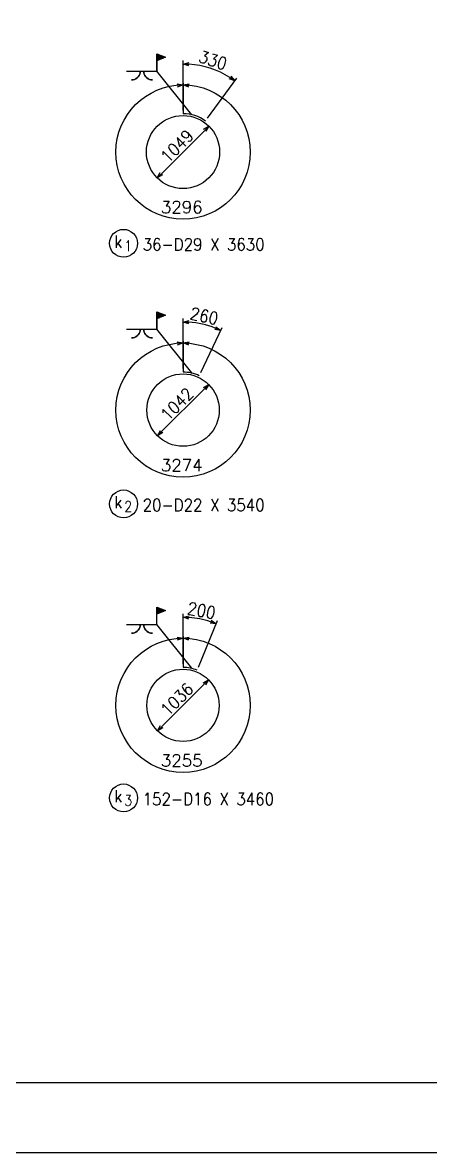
# Model space of a CAD drawing. Extents: x 92661 to 134711, y 44762 to 74462.
# Drawn here: x 109607 to 115456, y 44762 to 60966 of the extents above; entities that cross this region are included whole.
import ezdxf

# ---------------------------------------------------------------- set-up
doc = ezdxf.new("R2010")
doc.units = 0
doc.header["$LTSCALE"] = 300
doc.header["$MEASUREMENT"] = 0
doc.layers.get('0').update_dxf_attribs({"linetype": 'CONTINUOUS'})
doc.layers.get('DEFPOINTS').update_dxf_attribs({"linetype": 'CONTINUOUS'})
for name, color, linetype in [('寸法', 1, 'CONTINUOUS'), ('引き出し横', 1, 'CONTINUOUS'), ('杭主筋', 2, 'CONTINUOUS'), ('枠', 7, 'CONTINUOUS'), ('鉄筋材料', 3, 'CONTINUOUS')]:
    doc.layers.add(name, color=color, linetype=linetype)
doc.styles.add('romans', font='ROMANS.shx', dxfattribs={"width": 0.9, "bigfont": 'EXTFONT.shx'})
doc.styles.add('ｽﾀｲﾙ1', font='ROMANS.shx', dxfattribs={"bigfont": 'EXTFONT.shx'})
doc.dimstyles.new('ST-50', dxfattribs={"dimscale": 50, "dimtxt": 3.5, "dimasz": 1.7, "dimexe": 1, "dimexo": 1, "dimgap": 1, "dimtad": 0, "dimdec": 0, "dimzin": 0, "dimdsep": 46, "dimtxsty": 'romans', "dimblk": 'OPEN30', "dimcen": 1, "dimdle": 3, "dimclrd": 1, "dimclre": 1, "dimclrt": 3, "dimaunit": 1, "dimadec": 0, "dimazin": 0, "dimtfac": 1, "dimtdec": 0, "dimtix": 1, "dimtmove": 2, "dimatfit": 3, "dimldrblk": 'NONE', "dimfxl": 0, "dimtvp": 0.7, "dimtolj": 1, "dimtzin": 0, "dimarcsym": 0})
doc.dimstyles.new('ST-50-30', dxfattribs={"dimscale": 50, "dimtxt": 3.5, "dimasz": 1.7, "dimexe": 1, "dimexo": 1, "dimgap": 1, "dimtad": 0, "dimdec": 0, "dimlfac": 0.6, "dimzin": 0, "dimdsep": 46, "dimtxsty": 'romans', "dimblk": 'OPEN30', "dimcen": 1, "dimdle": 3, "dimclrd": 1, "dimclre": 1, "dimclrt": 3, "dimaunit": 1, "dimadec": 0, "dimazin": 0, "dimtfac": 1, "dimtdec": 0, "dimtix": 1, "dimtmove": 2, "dimatfit": 3, "dimldrblk": 'OPEN30', "dimfxl": 0, "dimtvp": 0.7, "dimtolj": 1, "dimtzin": 0, "dimarcsym": 0})

# ---------------------------------------------------------------- blocks, each defined once
blk = doc.blocks.new('_Open30')
at = {"color": 0, "lineweight": -2}
for p, q in [((-1, 0.27), (0, 0)), ((0, 0), (-1, -0.27)), ((0, 0), (-1, 0))]:
    blk.add_line(p, q, dxfattribs=at)
blk = doc.blocks.new('*D74')
at = {"layer": 'DEFPOINTS', "color": 0, "linetype": 'Continuous'}
for p in [(112423, 60262), (111908, 59656), (112232, 59553), (111908, 59109)]:
    blk.add_point(p, dxfattribs=at)
at = {"layer": '寸法', "color": 1, "linetype": 'Continuous', "lineweight": -2}
for p, q in [((111908, 59706), (111908, 60421)), ((112261, 59594), (112681, 60170))]:
    blk.add_line(p, q, dxfattribs=at)
blk.add_arc((111908, 59109), 1263, 57.8092, 86.142, dxfattribs=at)
at = {"layer": '寸法', "color": 1, "linetype": 'Continuous', "lineweight": -2, "xscale": 85, "yscale": 85, "zscale": 85}
for p, rotation in [((111908, 60371), 178.0709982226161), ((112651, 60130), 325.8801795873796)]:
    blk.add_blockref('_Open30', p, dxfattribs=dict(at, rotation=rotation))
at = {"layer": '寸法', "color": 3, "linetype": 'Continuous', "insert": (112337, 60426), "char_height": 175, "attachment_point": 5, "rotation": 341.9756, "style": 'romans'}
blk.add_mtext('\\A1;330', dxfattribs=at)
blk = doc.blocks.new('*D75')
at = {"layer": 'DEFPOINTS', "color": 0, "linetype": 'Continuous'}
for p in [(112230, 52395), (111908, 51717), (112113, 51677), (111908, 51174)]:
    blk.add_point(p, dxfattribs=at)
at = {"layer": '寸法', "color": 1, "linetype": 'Continuous', "lineweight": -2}
for p, q in [((111908, 51767), (111908, 52486)), ((112132, 51723), (112403, 52390))]:
    blk.add_line(p, q, dxfattribs=at)
blk.add_arc((111908, 51174), 1263, 71.7363, 86.1417, dxfattribs=at)
at = {"layer": '寸法', "color": 1, "linetype": 'Continuous', "lineweight": -2, "xscale": 85, "yscale": 85, "zscale": 85}
for p, rotation in [((111908, 52436), 178.0708667115248), ((112384, 52343), 339.8071332885498)]:
    blk.add_blockref('_Open30', p, dxfattribs=dict(at, rotation=rotation))
at = {"layer": '寸法', "color": 3, "linetype": 'Continuous', "insert": (112174, 52533), "char_height": 175, "attachment_point": 5, "rotation": 348.939, "style": 'romans'}
blk.add_mtext('\\A1;200', dxfattribs=at)
blk = doc.blocks.new('_None')
blk = doc.blocks.new('*D76')
at = {"layer": 'DEFPOINTS', "color": 0, "linetype": 'Continuous'}
for p in [(112275, 51540), (112275, 51540), (111542, 50807)]:
    blk.add_point(p, dxfattribs=at)
at = {"layer": '寸法', "color": 1, "linetype": 'Continuous', "lineweight": -2}
for p, q in [((112239, 51575), (112239, 51575)), ((111602, 50868), (112214, 51480)), ((111507, 50843), (111507, 50843))]:
    blk.add_line(p, q, dxfattribs=at)
at = {"layer": '寸法', "color": 1, "linetype": 'Continuous', "lineweight": -2, "xscale": 85, "yscale": 85, "zscale": 85}
for p, rotation in [((112275, 51540), 44.99999999999943), ((111542, 50807), 224.9999999999995)]:
    blk.add_blockref('_Open30', p, dxfattribs=dict(at, rotation=rotation))
at = {"layer": '寸法', "color": 3, "linetype": 'Continuous', "insert": (111822, 51260), "char_height": 175, "attachment_point": 5, "rotation": 45, "style": 'romans'}
blk.add_mtext('\\A1;1036', dxfattribs=at)
blk = doc.blocks.new('*D79')
at = {"layer": 'DEFPOINTS', "color": 0, "linetype": 'Continuous'}
for p in [(112279, 59480), (112279, 59480), (111537, 58738)]:
    blk.add_point(p, dxfattribs=at)
at = {"layer": '杭主筋', "color": 1, "linetype": 'Continuous', "lineweight": -2}
blk.add_line((111598, 58798), (112219, 59420), dxfattribs=at)
at = {"layer": '杭主筋', "color": 1, "linetype": 'Continuous', "lineweight": -2, "xscale": 85, "yscale": 85, "zscale": 85}
for p, rotation in [((112279, 59480), 45.00000000000112), ((111537, 58738), 225.0000000000011)]:
    blk.add_blockref('_Open30', p, dxfattribs=dict(at, rotation=rotation))
at = {"layer": '杭主筋', "color": 3, "linetype": 'Continuous', "insert": (111822, 59195), "char_height": 175, "attachment_point": 5, "rotation": 45, "style": 'romans'}
blk.add_mtext('\\A1;1049', dxfattribs=at)
blk = doc.blocks.new('*D77')
at = {"layer": 'DEFPOINTS', "color": 0, "linetype": 'Continuous'}
for p in [(112276, 55775), (112276, 55775), (111541, 55041)]:
    blk.add_point(p, dxfattribs=at)
at = {"layer": '寸法', "color": 1, "linetype": 'Continuous', "lineweight": -2}
blk.add_line((111601, 55101), (112216, 55715), dxfattribs=at)
at = {"layer": '寸法', "color": 1, "linetype": 'Continuous', "lineweight": -2, "xscale": 85, "yscale": 85, "zscale": 85}
for p, rotation in [((112276, 55775), 45.00000000029392), ((111541, 55041), 225.0000000002939)]:
    blk.add_blockref('_Open30', p, dxfattribs=dict(at, rotation=rotation))
at = {"layer": '寸法', "color": 3, "linetype": 'Continuous', "insert": (111822, 55495), "char_height": 175, "attachment_point": 5, "rotation": 45, "style": 'romans'}
blk.add_mtext('\\A1;1042', dxfattribs=at)
blk = doc.blocks.new('*D78')
at = {"layer": 'DEFPOINTS', "color": 0, "linetype": 'Continuous'}
for p in [(112276, 56616), (111908, 55953), (112142, 55900), (111908, 55408)]:
    blk.add_point(p, dxfattribs=at)
at = {"layer": '寸法', "color": 1, "linetype": 'Continuous', "lineweight": -2}
for p, q in [((111908, 56003), (111908, 56721)), ((112163, 55945), (112471, 56594))]:
    blk.add_line(p, q, dxfattribs=at)
blk.add_arc((111908, 55408), 1263, 68.4913, 86.1417, dxfattribs=at)
at = {"layer": '寸法', "color": 1, "linetype": 'Continuous', "lineweight": -2, "xscale": 85, "yscale": 85, "zscale": 85}
for p, rotation in [((111908, 56671), 178.0708667115297), ((112449, 56549), 336.5621332886047)]:
    blk.add_blockref('_Open30', p, dxfattribs=dict(at, rotation=rotation))
at = {"layer": '寸法', "color": 3, "linetype": 'Continuous', "insert": (112212, 56759), "char_height": 175, "attachment_point": 5, "rotation": 347.3165, "style": 'romans'}
blk.add_mtext('\\A1;260', dxfattribs=at)

msp = doc.modelspace()

# ---------------------------------------------------------------- linework, layer by layer
at = {"layer": '寸法', "linetype": 'Continuous'}
for p, q in [((111908.317, 60096.33633), (111908.317, 59656.33633)), ((111908.317, 56395.63469), (111908.317, 55955.63469)), ((111908.317, 52161.25459), (111908.317, 51721.25459))]:
    msp.add_line(p, q, dxfattribs=at)
for centre in [(111908.317, 59108.83633), (111908.317, 55408.13469), (111908.317, 51173.75459)]:
    msp.add_circle(centre, 962.5, dxfattribs=at)
at = {"layer": '引き出し横', "color": 1, "linetype": 'Continuous'}
for p, q in [((111531.36901, 60518.14018), (111656.36901, 60468.14018)), ((111531.36901, 60418.14018), (111531.36901, 60518.14018)), ((111531.36901, 60500.46518), (111543.99401, 60513.09018)), ((111531.36901, 60482.78393), (111556.62526, 60508.04018)), ((111531.36901, 60465.10893), (111569.25026, 60502.99018)), ((111531.36901, 60447.42768), (111581.87526, 60497.94018)), ((111531.36901, 60429.75268), (111594.50026, 60492.88393)), ((111656.36901, 60468.14018), (111531.36901, 60418.14018)), ((111541.48151, 60422.18393), (111607.13151, 60487.83393)), ((111570.94401, 60433.97143), (111619.75651, 60482.78393)), ((111600.40651, 60445.75268), (111632.38151, 60477.73393)), ((111629.86901, 60457.54018), (111645.01276, 60472.68393)), ((112035.96401, 59641.21018), (111531.36901, 60268.14018)), ((111531.36901, 56817.43855), (111656.36901, 56767.43855)), ((111531.36901, 56717.43855), (111531.36901, 56817.43855)), ((111531.36901, 56799.76355), (111543.99401, 56812.38855)), ((111531.36901, 56782.0823), (111556.62526, 56807.33855)), ((111531.36901, 56764.4073), (111569.25026, 56802.28855)), ((111531.36901, 56746.72605), (111581.87526, 56797.23855)), ((111531.36901, 56729.05105), (111594.50026, 56792.1823)), ((111656.36901, 56767.43855), (111531.36901, 56717.43855)), ((111541.48151, 56721.4823), (111607.13151, 56787.1323)), ((111570.94401, 56733.2698), (111619.75651, 56782.0823)), ((111600.40651, 56745.05105), (111632.38151, 56777.0323)), ((111629.86901, 56756.83855), (111645.01276, 56771.9823)), ((112035.96401, 55940.50855), (111531.36901, 56567.43855)), ((111531.36901, 52583.05845), (111656.36901, 52533.05845)), ((111531.36901, 52483.05845), (111531.36901, 52583.05845)), ((111531.36901, 52565.38345), (111543.99401, 52578.00845)), ((111531.36901, 52547.7022), (111556.62526, 52572.95845)), ((111531.36901, 52530.0272), (111569.25026, 52567.90845)), ((111531.36901, 52512.34595), (111581.87526, 52562.85845)), ((111531.36901, 52494.67095), (111594.50026, 52557.8022)), ((111656.36901, 52533.05845), (111531.36901, 52483.05845)), ((111541.48151, 52487.1022), (111607.13151, 52552.7522)), ((111570.94401, 52498.8897), (111619.75651, 52547.7022)), ((111600.40651, 52510.67095), (111632.38151, 52542.6522)), ((111629.86901, 52522.45845), (111645.01276, 52537.6022)), ((112035.96401, 51706.12845), (111531.36901, 52333.05845))]:
    msp.add_line(p, q, dxfattribs=at)
at = {"layer": '引き出し横', "color": 1, "linetype": 'Continuous', "flags": 128}
for points in [[(111098.63901, 60268.14018), (111294.75901, 60268.14018), (111292.85901, 60246.43518), (111287.21901, 60225.38518), (111278.00901, 60205.64018), (111265.51401, 60187.79018), (111250.10401, 60172.38518), (111232.25901, 60159.88518), (111212.50901, 60150.67518), (111191.46401, 60145.04018), (111169.75901, 60143.14018), (111191.46401, 60145.04018), (111212.50901, 60150.67518), (111232.25901, 60159.88518), (111250.10401, 60172.38518), (111265.51401, 60187.79018), (111278.00901, 60205.64018), (111287.21901, 60225.38518), (111292.85901, 60246.43518), (111294.75901, 60268.14018), (111344.75901, 60268.14018), (111346.65901, 60246.43518), (111352.29401, 60225.38518), (111361.50401, 60205.64018), (111374.00401, 60187.79018), (111389.40901, 60172.38518), (111407.25901, 60159.88518), (111427.00401, 60150.67518), (111448.05401, 60145.04018), (111469.75901, 60143.14018), (111448.05401, 60145.04018), (111427.00401, 60150.67518), (111407.25901, 60159.88518), (111389.40901, 60172.38518), (111374.00401, 60187.79018), (111361.50401, 60205.64018), (111352.29401, 60225.38518), (111346.65901, 60246.43518), (111344.75901, 60268.14018), (111531.36901, 60268.14018), (111531.36901, 60418.14018)], [(111531.36901, 60418.14018), (111531.36901, 60418.14018), (111531.36901, 60268.14018)], [(111098.63901, 56567.43855), (111294.75901, 56567.43855), (111292.85901, 56545.73355), (111287.21901, 56524.68355), (111278.00901, 56504.93855), (111265.51401, 56487.08855), (111250.10401, 56471.68355), (111232.25901, 56459.18355), (111212.50901, 56449.97355), (111191.46401, 56444.33855), (111169.75901, 56442.43855), (111191.46401, 56444.33855), (111212.50901, 56449.97355), (111232.25901, 56459.18355), (111250.10401, 56471.68355), (111265.51401, 56487.08855), (111278.00901, 56504.93855), (111287.21901, 56524.68355), (111292.85901, 56545.73355), (111294.75901, 56567.43855), (111344.75901, 56567.43855), (111346.65901, 56545.73355), (111352.29401, 56524.68355), (111361.50401, 56504.93855), (111374.00401, 56487.08855), (111389.40901, 56471.68355), (111407.25901, 56459.18355), (111427.00401, 56449.97355), (111448.05401, 56444.33855), (111469.75901, 56442.43855), (111448.05401, 56444.33855), (111427.00401, 56449.97355), (111407.25901, 56459.18355), (111389.40901, 56471.68355), (111374.00401, 56487.08855), (111361.50401, 56504.93855), (111352.29401, 56524.68355), (111346.65901, 56545.73355), (111344.75901, 56567.43855), (111531.36901, 56567.43855), (111531.36901, 56717.43855)], [(111531.36901, 56717.43855), (111531.36901, 56717.43855), (111531.36901, 56567.43855)], [(111098.63901, 52333.05845), (111294.75901, 52333.05845), (111292.85901, 52311.35345), (111287.21901, 52290.30345), (111278.00901, 52270.55845), (111265.51401, 52252.70845), (111250.10401, 52237.30345), (111232.25901, 52224.80345), (111212.50901, 52215.59345), (111191.46401, 52209.95845), (111169.75901, 52208.05845), (111191.46401, 52209.95845), (111212.50901, 52215.59345), (111232.25901, 52224.80345), (111250.10401, 52237.30345), (111265.51401, 52252.70845), (111278.00901, 52270.55845), (111287.21901, 52290.30345), (111292.85901, 52311.35345), (111294.75901, 52333.05845), (111344.75901, 52333.05845), (111346.65901, 52311.35345), (111352.29401, 52290.30345), (111361.50401, 52270.55845), (111374.00401, 52252.70845), (111389.40901, 52237.30345), (111407.25901, 52224.80345), (111427.00401, 52215.59345), (111448.05401, 52209.95845), (111469.75901, 52208.05845), (111448.05401, 52209.95845), (111427.00401, 52215.59345), (111407.25901, 52224.80345), (111389.40901, 52237.30345), (111374.00401, 52252.70845), (111361.50401, 52270.55845), (111352.29401, 52290.30345), (111346.65901, 52311.35345), (111344.75901, 52333.05845), (111531.36901, 52333.05845), (111531.36901, 52483.05845)]]:
    msp.add_lwpolyline(points, dxfattribs=at)
at = {"layer": '杭主筋', "linetype": 'Continuous'}
for centre, radius in [((111908.317, 59108.83633), 524.5), ((111908.317, 55408.13469), 519.5), ((111908.317, 51173.75459), 518)]:
    msp.add_circle(centre, radius, dxfattribs=at)
for centre, radius, start in [((111908.317, 59108.83633), 549.5, 53.95117781), ((111908.317, 55408.13469), 544.5, 64.633000001), ((111908.317, 51173.75459), 543, 67.878000001)]:
    msp.add_arc(centre, radius, start, 90, dxfattribs=at)
at = {"layer": '枠', "color": 1, "linetype": 'Continuous', "flags": 128}
msp.add_lwpolyline([(92660.61285, 74461.94194), (92660.61285, 44761.94194), (134710.61285, 44761.94194), (134710.61285, 74461.94194), (92660.61285, 74461.94194)], dxfattribs=at)
at = {"layer": '枠', "color": 2, "linetype": 'Continuous', "flags": 128}
msp.add_lwpolyline([(94160.61285, 45761.94194), (94160.61285, 73461.94194), (133710.61285, 73461.94194), (133710.61285, 45761.94194), (94160.61285, 45761.94194)], dxfattribs=at)
at = {"layer": '鉄筋材料', "color": 1, "linetype": 'Continuous'}
for centre in [(111054.73932, 57799.9722), (111054.73932, 54062.2398), (111054.73932, 49845.83713)]:
    msp.add_circle(centre, 200, dxfattribs=at)

# ---------------------------------------------------------------- block references
at = {"layer": '寸法', "color": 1, "linetype": 'Continuous', "xscale": 85.00000000001238, "yscale": 85, "zscale": 85}
for p, rotation in [((111908.317, 60071.33633), 4.598327945816746), ((111908.317, 60071.33633), 175.4016720541833), ((111908.317, 56370.63469), 4.598327945816746), ((111908.317, 56370.63469), 175.4016720541833), ((111908.317, 52136.25459), 4.598327945816746), ((111908.317, 52136.25459), 175.4016720541833)]:
    msp.add_blockref('_Open30', p, dxfattribs=dict(at, rotation=rotation))

# ---------------------------------------------------------------- texts
at = {"layer": '寸法', "color": 3, "style": 'ｽﾀｲﾙ1'}
for s, p in [('3296', (111589.61459, 58230.83149)), ('3274', (111589.61459, 54530.12986)), ('3255', (111589.61459, 50295.74976))]:
    msp.add_text(s, height=175, dxfattribs=at).set_placement(p)
at = {"layer": '鉄筋材料', "color": 3, "style": 'ｽﾀｲﾙ1', "width": 0.9}
for s, height, p in [('k', 175, (110920.26174, 57737.4722)), ('1', 150, (111063.63441, 57688.84618)), ('k', 175, (110920.26174, 53999.7398)), ('2', 150, (111063.63441, 53951.11378)), ('k', 175, (110920.26174, 49783.33713)), ('3', 150, (111063.63441, 49734.7111))]:
    msp.add_text(s, height=height, dxfattribs=at).set_placement(p)
at = {"layer": '鉄筋材料', "style": 'romans', "width": 0.9}
for s, p in [('36-D29 X 3630', (111329.73932, 57696.11911)), ('20-D22 X 3540', (111329.73932, 53958.38671)), ('152-D16 X 3460', (111329.73932, 49741.98403))]:
    msp.add_text(s, height=175, dxfattribs=at).set_placement(p)

# ---------------------------------------------------------------- dimensions: what is measured, and where the dimension line sits
at = {"layer": '寸法', "linetype": 'Continuous'}
for base, center, p1, p2, text, dimstyle, picture, middle in [((112422.51215, 60261.97415), (111908.317, 59108.83633), (112231.68369, 59553.11578), (111908.317, 59656.33633), '330', 'ST-50-30', '*D74', (112336.89332, 60425.94895)), ((112275.56745, 56616.03922), (111908.317, 55408.13469), (112141.58885, 55900.1352), (111908.317, 55952.63469), '260', 'ST-50', '*D78', (112212.41489, 56759.33767)), ((112229.70934, 52394.66131), (111908.317, 51173.75459), (112112.79994, 51676.78116), (111908.317, 51716.75459), '200', 'ST-50', '*D75', (112174.03476, 52533.02612))]:
    dim = msp.add_angular_dim_3p(base=base, center=center, p1=p1, p2=p2, text=text, dimstyle=dimstyle, dxfattribs=at)
    dim.commit()
    dim.dimension.update_dxf_attribs({"geometry": picture, "text_midpoint": middle})
for p1, p2, text, picture, middle in [((111540.97503, 55040.79272), (112275.65897, 55775.47667), '1042', '*D77', (111821.69642, 55494.75527)), ((111542.03569, 50807.47328), (112274.59831, 51540.03591), '1036', '*D76', (111821.69642, 51260.37517))]:
    dim = msp.add_aligned_dim(p1=p1, p2=p2, distance=0, text=text, dimstyle='ST-50', dxfattribs=at)
    dim.commit()
    dim.dimension.update_dxf_attribs({"geometry": picture, "text_midpoint": middle})
at = {"layer": '杭主筋', "linetype": 'Continuous'}
dim = msp.add_aligned_dim(p1=(111537.43949, 58737.95882), p2=(112279.19451, 59479.71383), distance=0, text='1049', dimstyle='ST-50', dxfattribs=at)
dim.commit()
dim.dimension.update_dxf_attribs({"geometry": '*D79', "text_midpoint": (111821.69642, 59195.45691)})

doc.saveas('drawing.dxf')
